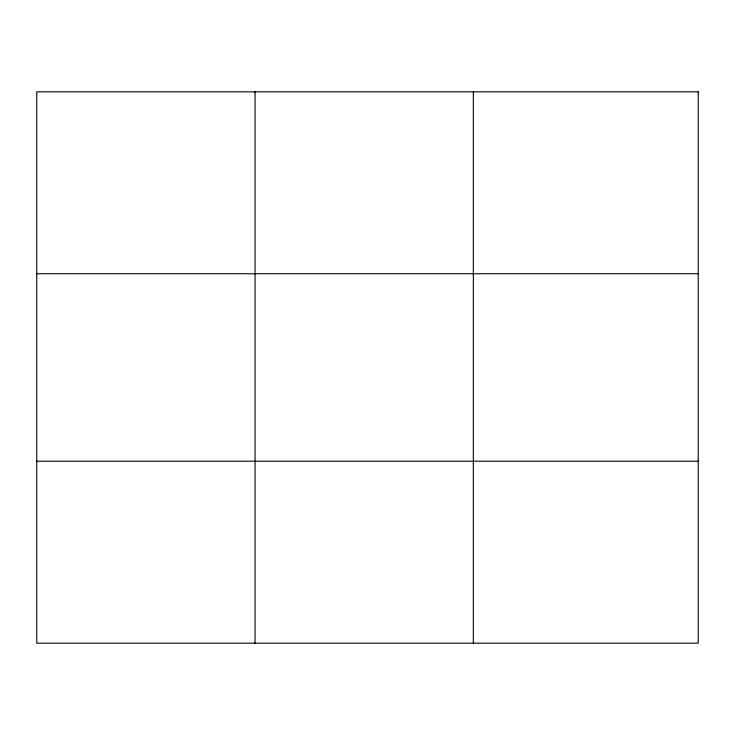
<?xml version="1.0" encoding="UTF-8"?>
<svg xmlns="http://www.w3.org/2000/svg" width="735" height="735" viewBox="0 0 735 735"><rect width="100%" height="100%" fill="white"/><g stroke="black" fill="none" stroke-linecap="round" stroke-linejoin="round"><path stroke-width="1.1" d="M255.045 643.171L255.045 91.829M473.34 643.171L473.34 91.829M36.75 273.769L698.25 273.769M36.75 461.231L698.25 461.231M698.25 91.829L698.25 643.171L36.75 643.171L36.75 91.829L698.25 91.829"/></g></svg>
